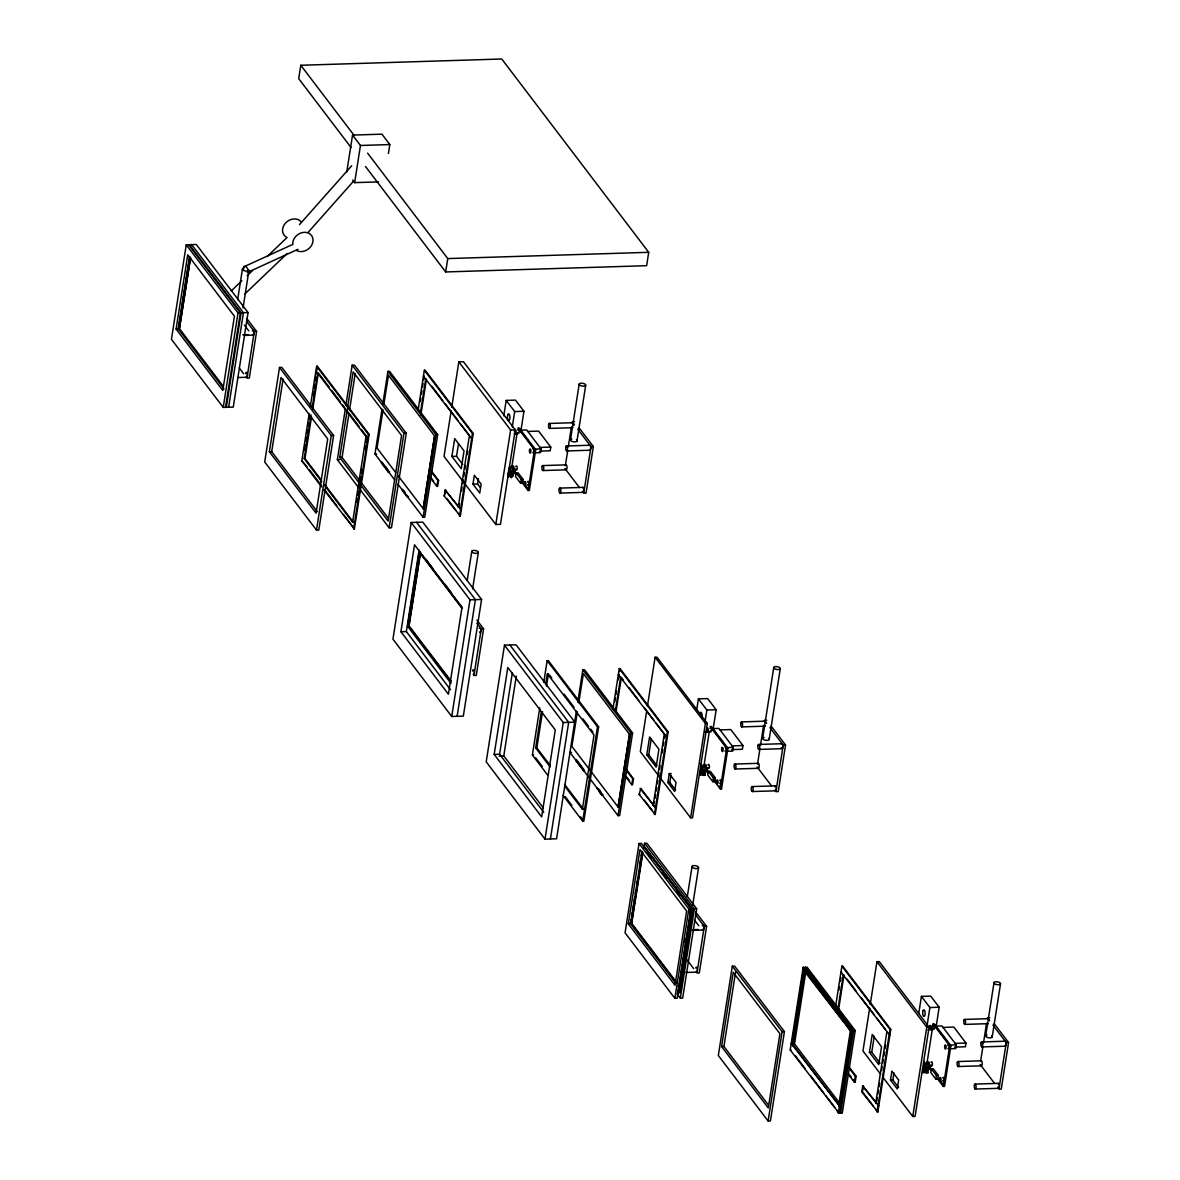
<?xml version="1.0" encoding="UTF-8"?>
<svg xmlns="http://www.w3.org/2000/svg" width="1180" height="1180" viewBox="0 0 1180 1180"><rect width="100%" height="100%" fill="white"/><g stroke="black" fill="none" stroke-linecap="round" stroke-linejoin="round"><path stroke-width="1.5" d="M186.248 244.791L171.439 339.309L223.227 407.41L233.271 407.1L248.066 312.582L196.293 244.481L186.248 244.791L238.021 312.892L223.227 407.41M176.115 329.072L187.738 254.821L234.422 316.24L222.799 390.477L176.115 329.072L178.431 328.999L224.008 388.943M178.062 329.692L189.464 257.329M178.431 328.999L189.774 256.562M223.389 386.391L179.39 328.601L190.496 257.668M179.463 328.601L190.57 257.668M237.681 299.499L242.46 268.937M225.542 407.336L240.337 312.818L188.564 244.717M226.309 407.307L241.118 312.803L189.331 244.688M243.036 308.01L248.951 270.25A3.319 1.416 8.9 0 1 243.936 270.574A3.319 1.416 8.9 0 1 243.818 268.185M228.625 407.248L243.434 312.73L191.647 244.629M246.531 321.344L254.275 331.536L246.989 378.131L249.305 378.057L256.591 331.462L246.635 318.364M365.505 166.513L445.671 271.946L646.625 265.692L648.72 252.314L501.751 59L300.797 65.269L298.702 78.632L351.021 147.471M279.512 367.467L264.704 461.985L316.491 530.086L318.806 530.012L333.616 435.509L281.828 367.393L279.512 367.467L331.285 435.582L316.491 530.086M269.379 451.748L281.002 377.497L327.701 438.916L316.078 513.167L269.379 451.748L271.695 451.675L317.273 511.633M271.695 451.675L283.038 379.237M346.728 172.221L352.555 135.081L381.922 134.166L389.828 144.565L388.441 153.415M321.639 486.912L301.815 460.82L309.219 413.575M310.355 406.303L316.609 366.316L317.391 366.287L369.163 434.402L354.369 528.905L323.851 489.803M304.293 449.904L305.148 444.447M305.709 440.804L306.284 437.175M306.859 433.547L307.42 429.904M307.995 426.275L308.555 422.632M309.131 419.003L309.706 415.36M312.833 395.374L313.393 391.731M313.969 388.102L314.544 384.459M315.104 380.83L315.68 377.202M316.24 373.558L317.391 366.287M321.801 481.75L304.204 458.592L311.048 414.888M312.199 407.601L317.612 372.998L365.992 436.644L352.599 522.239L325.105 486.086M321.476 480.275L304.986 458.577L311.535 416.688M312.685 409.401L318.379 372.983L329.382 387.438M378.515 181.897L354.649 182.635L360.461 145.479L352.555 135.081M345.902 405.197L352.171 365.21L354.487 365.136L406.259 433.237L391.465 527.755L389.149 527.829L337.362 459.713L345.342 408.826M339.766 457.486L353.159 371.892L401.554 435.538L388.146 521.132L339.766 457.486L342.082 457.412L388.264 518.168M342.082 457.412L348.926 413.708M349.501 410.065L355.195 373.647M356.507 502.193L357.068 498.55M357.643 494.907L358.219 491.264M358.779 487.62L359.354 483.977M359.93 480.334L360.49 476.691M361.065 473.047L361.641 469.404M364.768 449.374L365.343 445.73M365.918 442.087L366.479 438.444M353.587 528.935L368.396 434.417L316.609 366.316M394.666 479.876L374.989 453.99L382.025 409.091M382.866 403.707L387.925 371.376L389.577 371.317L437.677 434.594L424.741 517.224L423.104 517.268L397.955 484.198M383.058 409.829L377.01 448.031L395.757 472.59M383.839 404.386L388.471 375.269L434.594 435.951L423.207 508.698L434.594 435.951M381.745 461.631L381.391 462.899L388.456 472.192L389.577 472L388.486 472.044M388.456 472.192L388.648 470.923L382.364 462.708M388.633 472.029L385.786 466.941M389.149 527.829L403.944 433.311L352.171 365.21M406.997 496.382L408.103 496.352L406.967 496.544L402.439 490.585L402.646 489.331M403.545 490.555L402.439 490.585M418.03 410.64L424.358 370.24L425.139 370.21L473.239 433.488L460.303 516.102L444.241 496.028L445.17 490.084L459.05 507.297M420.227 401.554L420.788 397.925M421.363 394.297L421.924 390.669M422.499 387.04L423.06 383.412M423.635 379.783L424.195 376.155L423.428 376.184L472.31 439.432M406.967 496.544L407.159 495.275M420.582 411.805L425.685 379.149L426.467 379.134L420.788 415.404M445.671 271.946L447.766 258.582L367.6 153.135M411.2 522.504L392.94 639.162L451.733 716.481L463.327 716.127L481.588 599.47L422.794 522.135L411.2 522.504L469.994 599.824L451.733 716.481M400.92 631.728L414.534 544.806L462.014 607.258L448.4 694.194L400.92 631.728L406.333 631.566L450.495 689.666M423.104 517.268L436.04 434.638L387.925 371.376M406.333 631.566L419.092 550.057M450.981 683.338L407.631 626.3L419.254 552.063L420.419 552.019L408.796 626.27L451.04 681.834M408.752 621.078L409.312 617.494M413.531 590.546L414.092 586.962M414.652 583.363L415.213 579.778M431.482 471.041L438.591 480.393L437.662 486.337L436.88 486.352L437.824 480.408L431.733 472.398M451.144 410.95L444.034 456.395L495.807 524.495L500.453 524.363L515.247 429.845L463.475 361.744L458.828 361.877L451.719 407.321M445.937 490.054L444.241 496.028M451.896 456.439L454.698 438.606L464.02 450.878L461.233 468.711L451.896 456.439L456.542 456.291L462.752 464.478M456.542 456.291L458.489 443.813M458.194 507.208L469.271 436.482L470.038 436.452M458.961 507.194L459.536 503.565M461.527 490.865L462.088 487.237M462.663 483.608L463.224 479.98M463.799 476.351L464.36 472.738M464.935 469.109L465.495 465.481M467.206 454.595L467.767 450.967M459.522 516.132L472.457 433.502L424.358 370.24M472.959 484.139L474.36 475.216L481.13 484.139L479.744 493.063L472.959 484.139L477.59 483.992L480.496 487.812M477.59 483.992L478.431 478.638M467.25 580.28L471.808 551.222M472.605 588.864L478.298 552.55A3.319 1.416 8.9 0 0 473.918 550.396A3.319 1.416 8.9 0 0 472.929 552.712A3.319 1.416 8.9 0 0 478.298 552.55M503.786 415.847L506.205 400.418L515.483 400.123L523.964 411.274L520.734 431.851M457.132 716.319L475.407 599.661L416.614 522.342M495.807 524.495L510.616 429.992L458.828 361.877M512.268 426.998L514.687 411.569L506.205 400.418M476.823 623.099L481.263 628.911L473.962 675.506L476.277 675.432L483.579 628.851L476.941 620.105M507.99 474.994L509.111 467.855L510.35 467.811L508.949 476.735L507.71 476.764M511.043 476.941L508.639 473.785C511.279 460.229 511.029 490.511 512.164 470.953M513.256 466.454L511.324 466.513L510.748 470.23L513.005 473.209L514.937 473.15L515.513 469.434L513.58 469.493L513.005 473.209M511.825 466.926L517.076 433.34M512.312 470.953C509.922 475.053 513.772 480.275 513.448 472.428M516.132 472.841L515.542 476.558L520.631 483.24L522.563 483.18L523.153 479.464L518.064 472.782L516.132 472.841L521.221 479.537L520.631 483.24M528.109 490.467L534.466 449.831L517.917 428.045L519.141 428.001L535.705 449.787L529.348 490.438L528.109 490.467L521.486 481.765M504.48 645.18L563.258 722.514L574.852 722.145L516.073 644.826L504.48 645.18L486.204 761.838L544.998 839.157L556.591 838.803L576.371 711.068M541.089 448.916L534.525 449.123L520.1 430.154L526.678 429.963L541.089 448.916L540.514 452.633L533.935 452.84M494.184 754.418L507.798 667.482L555.279 729.933L541.664 816.87L494.184 754.418L499.597 754.241L543.774 812.342M499.597 754.241L512.356 672.748M527.799 431.438L538.626 431.113L550.78 447.087L550.205 450.804L539.378 451.144M543.154 807.695L503.786 755.908L516.294 676.066M565.471 464.876L567.713 450.539M568.273 446.954L571.356 427.249M570.486 439.757L579.203 384.031M576.976 441.069L585.693 385.344A3.319 1.416 8.9 0 0 581.327 383.205A3.319 1.416 8.9 0 0 580.339 385.506A3.319 1.416 8.9 0 0 585.693 385.344M547.697 775.157L532.387 755.023L539.776 707.838M543.759 682.424L547.166 660.653L548.317 660.623L598.629 726.792L583.849 821.147L582.699 821.192L563.008 795.29M550.131 766.912L535.676 747.899L541.355 711.688M545.602 684.518L547.314 673.662L593.997 735.066L582.374 809.318L583.54 809.274L564.63 784.42M550.175 765.407L536.841 747.869L542.52 711.643M546.488 686.303L548.464 673.618M577.743 429.151L591.018 446.63L583.731 493.225L586.047 493.151L593.348 446.556L578.952 427.632M544.998 839.157L563.258 722.514M550.411 838.995L568.672 722.337L509.893 645.018M577.772 702.085L582.832 669.753L584.484 669.694L632.583 732.972L619.648 815.601L617.996 815.646L569.896 752.368L571.548 752.324M577.404 711.85L571.902 746.409L618.114 807.076L629.5 734.329L583.377 673.647L578.746 702.764M576.651 760.009L576.297 761.277L577.418 761.085L576.312 761.13L583.363 770.569L584.469 770.525M583.363 770.569L583.554 769.301M582.699 821.192L597.478 726.821L547.166 660.653M598.481 788.786L597.346 788.963C597.124 785.452 599.735 794.76 601.874 794.922L602.995 794.73L601.889 794.774M612.936 709.018L619.264 668.618L620.031 668.588L668.146 731.866L655.21 814.495L639.132 794.406L640.843 788.432L656.139 808.551L640.076 788.461M614.839 701.746L615.414 698.118M615.975 694.489L616.55 690.861M618.261 679.975L618.822 676.347M619.574 671.568L620.031 668.588M601.874 794.922L602.066 793.653M615.488 710.183L620.591 677.527L621.373 677.512L615.975 711.968M618.04 807.091L629.5 734.329M617.996 815.646L630.946 733.031L582.832 669.753M626.388 769.419L633.498 778.771L632.569 784.715L631.787 784.73L632.716 778.785L625.621 769.448M646.566 711.732L640.312 751.66L690.625 817.829L692.557 817.769L707.336 723.399L657.024 657.231L655.092 657.29L647.422 706.289M646.802 754.817L649.605 736.984L658.927 749.256L656.139 767.088L646.802 754.817L648.735 754.758L657.024 765.658M648.735 754.758L651.257 738.71M639.044 843.508L625.061 932.819L674.857 998.324L677.173 998.25L691.156 908.939L641.36 843.435L639.044 843.508L688.84 909.013L674.857 998.324M628.335 923.881L639.958 849.63L686.642 911.048L675.019 985.3L628.335 923.881L631.418 923.778L642.481 853.155M631.285 919.235L630.71 922.849L675.535 981.819M631.846 915.606L632.421 911.992M632.981 908.364L633.542 904.75M634.117 901.122L634.751 897.051M635.312 893.452L635.873 889.867M636.669 884.823L637.23 881.209M640.076 863.096L640.666 859.32M641.212 855.854L641.787 852.137M630.651 923.807L641.994 851.37M676.804 982.645L631.698 923.409L642.894 852.476M643.705 848.686L644.546 843.331L646.876 843.258L696.672 908.762L682.689 998.073L680.359 998.147L677.04 993.781M654.443 801.943L653.101 805.601L664.178 734.86L664.945 734.83L664.384 738.459M655.003 798.314L655.578 794.686M656.139 791.057L656.714 787.429M657.275 783.8L657.85 780.172M658.411 776.543L658.986 772.93M659.546 769.301L660.122 765.673M662.113 752.973L662.673 749.344M663.249 745.716L663.809 742.087M654.428 814.51L667.364 731.895L619.264 668.618M669.252 773.593L676.037 782.517L674.65 791.441L667.865 782.517L669.252 773.593L671.184 773.534M675.609 790.098L669.798 782.458L670.904 775.319M696.79 709.165L698.413 698.885L707.676 698.59L716.157 709.74L713.207 728.606M705.006 722.027L706.879 710.036L698.413 698.885M690.625 817.829L705.404 723.458L655.092 657.29M703.25 775.408L700.684 772.251L701.303 769.271L703.56 772.443L703.25 775.408L703.708 772.443L701.303 769.271M702.543 766.277L701.156 775.201L699.917 775.231L701.303 766.322L702.543 766.277L700.477 763.548M705.463 764.92L703.531 764.979L702.941 768.696L705.198 771.676L707.13 771.617L707.72 767.9L705.788 767.959L705.198 771.676M704.018 765.378L709.283 731.807M705.64 770.894L704.784 775.363L703.663 773.874L704.519 769.404M705.493 770.894L704.784 775.363L703.663 773.874M687.335 896.52L692.055 866.415M708.325 771.307L707.749 775.024L712.838 781.706L714.77 781.647L715.346 777.93L710.257 771.248L708.325 771.307L713.413 777.989L712.838 781.706M684.857 942.687L685.418 939.073M689.961 910.046L689.666 911.904L690.448 911.889M692.719 904.927L698.545 867.742A3.319 1.416 8.9 0 0 694.165 865.589A3.319 1.416 8.9 0 0 693.176 867.905A3.319 1.416 8.9 0 0 698.545 867.742M679.444 992.601L692.38 909.972L644.28 846.694L693.147 909.957L680.211 992.572L677.792 992.646L690.728 910.031L693.147 909.957M680.359 998.147L694.356 908.836L644.546 843.331M720.302 788.933L726.674 748.297L710.109 726.511L711.348 726.467L727.913 748.253L721.541 788.904L720.302 788.933L713.679 780.216M695.418 914.765L704.268 926.418L696.982 973.013L699.298 972.94L706.599 926.344L695.522 911.786M724.505 744.669L712.307 728.621L718.871 728.414L733.282 747.383L732.706 751.1L726.143 751.291M720.007 729.904L730.818 729.565L742.972 745.553L742.397 749.271L731.571 749.61M757.663 763.342L759.905 749.005M760.466 745.421L763.563 725.715M762.678 738.208L773.77 667.408M732.308 966.184L718.325 1055.495L768.121 1121L770.437 1120.926L784.435 1031.615L734.624 966.11L732.308 966.184L782.104 1031.689L768.121 1121M769.168 739.536L780.26 668.721A3.319 1.416 8.9 0 0 775.88 666.582A3.319 1.416 8.9 0 0 774.906 668.898A3.319 1.416 8.9 0 0 780.26 668.721M721.6 1046.557L733.223 972.32L779.921 1033.724L768.283 1107.976L721.6 1046.557L723.915 1046.483L768.387 1104.982M723.915 1046.483L735.538 972.246M769.935 727.618L783.225 745.096L775.924 791.677L778.254 791.603L785.541 745.023L771.145 726.084M790.202 1049.964L803.152 967.335L803.919 967.32L852.019 1030.583L839.083 1113.212L790.202 1049.964L790.984 1049.935M792.001 1043.415L791.234 1043.445L840.101 1106.693L792.001 1043.415L798.521 1001.761M799.096 998.147L803.344 970.978M803.919 967.32L802.857 969.193L851.739 1032.441L846.267 1025.258M793.093 1046.291L805.468 967.261L807.105 967.217L855.22 1030.494L842.284 1113.109L840.632 1113.168L838.449 1110.292M803.152 967.335L852.137 1031.836L840.735 1104.598L794.538 1043.931L805.925 971.169M835.573 1006.54L841.9 966.125L842.668 966.11L890.767 1029.373L877.832 1112.003L861.769 1091.913L862.698 1085.969L876.578 1103.182M838.892 990.182L839.467 986.554M840.322 981.126L840.883 977.497M837.83 1009.505L843.228 975.049L843.995 975.019L838.316 1011.304M838.316 1113.242L851.252 1030.612L852.019 1030.583M840.662 1104.598L852.137 1031.836M840.632 1113.168L853.568 1030.538L805.468 967.261M849.025 1066.941L856.12 1076.278L855.19 1082.222L854.423 1082.252L855.352 1076.308L849.261 1068.298M869.675 1008.118L862.963 1050.982L880.678 1074.272M870.235 1004.549L876.947 961.671L879.262 961.612L929.073 1027.116L915.09 1116.428L912.76 1116.487L882.891 1077.193M862.772 1090.409L863.48 1085.954M869.439 1052.324L872.227 1034.491L881.548 1046.763L878.761 1064.596L869.439 1052.324L871.755 1052.265L880.044 1063.165M871.755 1052.265L874.262 1036.202M875.737 1103.108L886.8 1032.367M876.784 1101.264L877.36 1097.651M877.92 1094.022L878.495 1090.394M879.056 1086.765L879.631 1083.137M881.622 1070.437L882.183 1066.809M882.758 1063.18L883.319 1059.552M883.894 1055.923L884.454 1052.294M885.029 1048.666L885.59 1045.052M877.065 1112.032L890 1029.402L841.9 966.125M890.487 1080.025L891.888 1071.115L898.673 1080.039L897.272 1088.948L890.487 1080.025L892.817 1079.951L898.629 1087.606M892.817 1079.951L893.924 1072.827M918.733 1013.532L921.418 996.377L930.696 996.097L939.177 1007.248L935.961 1027.824M912.76 1116.487L926.757 1027.175L876.947 961.671M926.949 1026.394L929.899 1007.528L921.418 996.377M926.108 1072.915L923.704 1069.759L924.323 1066.779L926.728 1069.936L926.256 1072.915L923.852 1069.744L924.323 1066.779M925.562 1063.785L924.161 1072.694L922.922 1072.738L924.323 1063.814L925.562 1063.785L923.483 1061.056M926.536 1062.487L925.961 1066.204L928.217 1069.168L930.15 1069.11L930.74 1065.392L928.808 1065.452L926.536 1062.487L928.468 1062.428M927.038 1062.885L933.129 1024.004L934.368 1023.975L950.918 1045.76L944.561 1086.397L943.322 1086.441L937.805 1079.169L938.365 1075.437L933.277 1068.741L931.345 1068.8L930.769 1072.517L935.858 1079.213L937.79 1079.154M927.524 1066.912L926.831 1071.366L927.967 1072.856L926.684 1071.381L927.377 1066.912M928.217 1069.168L928.808 1065.452M927.805 1072.856L928.66 1068.402M935.858 1079.213L936.433 1075.496L931.345 1068.8M943.322 1086.441L949.694 1045.79L933.129 1024.004M947.511 1042.176L935.327 1026.128L941.891 1025.921L956.302 1044.875L955.726 1048.592L949.148 1048.799M943.027 1027.411L953.838 1027.072L965.992 1043.061L965.417 1046.778L954.591 1047.102M980.683 1060.835L982.925 1046.513M983.486 1042.928L986.569 1023.208M985.698 1035.716L994.017 982.586M992.188 1037.043L1000.507 983.913A3.319 1.416 8.9 0 0 996.127 981.76A3.319 1.416 8.9 0 0 995.153 984.076A3.319 1.416 8.9 0 0 1000.507 983.913M992.955 1025.125L1006.245 1042.604L998.944 1089.184L1001.26 1089.111L1008.561 1042.53L994.165 1023.591M299.484 224.613L351.699 165.761M308.231 232.254L353.159 181.602M231.206 290.973L241.856 280.781M247.181 275.692L252.505 270.589M267.137 256.576L287.094 237.475M244.599 294.218L287.183 253.464M244.172 266.651L291.652 244.909M248.877 271.784L297.98 249.305M360.461 145.479L389.828 144.565M447.766 258.582L648.72 252.314M238.021 312.892L248.066 312.582M254.275 331.536L256.591 331.462M242.829 334.796L248.228 334.633M244.26 335.415L253.199 335.135M237.652 377.541L246.605 377.276M514.687 411.569L523.964 411.274M574.527 421.806L572.197 421.865L574.409 424.785M549.32 423.458L572.58 422.735M549.556 428.428L572.816 427.706A2.493 0.915 88.2 0 1 571.976 426.585M331.285 435.582L333.616 435.509M368.396 434.417L369.163 434.402M403.944 433.311L406.259 433.237M510.616 429.992L515.247 429.845M365.992 436.644L366.774 436.63L361.272 429.387M436.04 434.638L437.677 434.594M472.457 433.502L473.239 433.488M514.288 433.768L517.386 433.665M566.444 445.981L589.705 445.258A2.493 0.915 88.2 0 1 590.738 447.928A2.493 0.915 88.2 0 1 589.705 450.185M539.953 447.426L550.78 447.087M591.018 446.63L593.348 446.556M374.989 453.99L376.641 453.946M534.466 449.831L535.705 449.787M304.204 458.592L304.986 458.577M566.68 450.952L589.956 450.229M301.815 460.82L306.992 466.601M337.362 459.713L339.693 459.64M542.712 465.584L565.987 464.861M542.962 470.555L566.223 469.832M508.639 473.785L510.896 476.956M437.824 480.408L438.591 480.393M521.221 479.537L523.153 479.464M559.836 488.107L583.112 487.384M560.087 493.093L583.348 492.355M461.233 510.158L445.17 490.084M469.994 599.824L481.588 599.47M407.631 626.3L408.796 626.27M481.263 628.911L483.579 628.851M619.102 674.532L618.335 674.562L667.216 737.81L656.272 723.428M706.879 710.036L716.157 709.74M766.72 720.257L764.404 720.331L766.617 723.251M741.512 721.909L764.773 721.187M597.478 726.821L598.629 726.792M705.404 723.458L707.336 723.399M741.748 726.895L765.024 726.172M630.946 733.031L632.583 732.972M667.364 731.895L668.146 731.866M704.947 732.279L709.578 732.131M535.676 747.899L536.841 747.869M758.637 744.447L781.912 743.725A2.493 0.915 88.2 0 1 782.871 747.324A2.493 0.915 88.2 0 1 781.308 747.574M732.161 745.893L742.972 745.553M783.225 745.096L785.541 745.023M726.718 747.589L733.282 747.383M726.674 748.297L727.913 748.253M499.155 756.056L503.786 755.908M532.387 755.023L533.552 754.979M758.888 749.418L782.148 748.695M734.919 764.05L758.18 763.327M735.155 769.021L758.43 768.298M632.716 778.785L633.498 778.771M713.413 777.989L715.346 777.93M667.865 782.517L669.798 782.458M752.044 786.573L775.304 785.851M639.132 794.406L639.914 794.376M752.279 791.544L775.555 790.821M688.84 909.013L691.156 908.939M694.356 908.836L696.672 908.762M691.451 915.916L692.218 915.901M704.268 926.418L706.599 926.344M692.822 929.678L698.236 929.515M692.468 930.356L703.206 930.017M685.86 972.482L696.598 972.158M841.738 972.055L840.957 972.069L889.838 1035.317M678.043 986.156L678.825 986.126M680.373 986.657L681.14 986.628M929.899 1007.528L939.177 1007.248M989.74 1017.765L987.424 1017.838L989.637 1020.744M964.532 1019.417L987.793 1018.694M964.768 1024.402L988.044 1023.665M782.104 1031.689L784.435 1031.615M926.757 1027.175L929.073 1027.116M853.568 1030.538L855.22 1030.494M890 1029.402L890.767 1029.373M851.031 1031.512L850.249 1031.541L838.626 1105.778L839.393 1105.763M927.952 1029.771L932.598 1029.639M981.657 1041.955L1004.918 1041.217A2.493 0.915 88.2 0 1 1005.965 1043.887A2.493 0.915 88.2 0 1 1004.932 1046.159M955.181 1043.4L965.992 1043.061M1006.245 1042.604L1008.561 1042.53M949.738 1045.082L956.302 1044.875M949.694 1045.79L950.918 1045.76M981.893 1046.926L1005.168 1046.203M957.924 1061.543L981.2 1060.82M958.175 1066.528L981.436 1065.806M926.728 1069.936L924.176 1066.779M855.352 1076.308L856.12 1076.278M936.433 1075.496L938.365 1075.437M975.063 1084.081L998.324 1083.358M975.3 1089.052L998.575 1088.329M878.761 1106.058L862.698 1085.969M300.797 65.269L354.236 135.553M352.673 180.039L354.649 182.635M564.91 468.46L579.306 487.399M757.103 766.926L771.499 785.851M980.123 1064.419L994.519 1083.358M511.324 466.513L512.828 468.504M522.725 481.72L528.242 488.977M513.757 471.587L515.955 474.493M431.851 386.229L442.78 400.61M444.978 403.486L458.091 420.729M460.274 423.605L469.021 435.11M703.531 764.979L705.035 766.971M714.918 780.187L717.13 783.092M719.328 785.998L721.541 788.904M705.95 770.053L708.162 772.959M941.242 1082.045L943.454 1084.951M928.97 1067.561L931.182 1070.466M621.3 677.409L623.483 680.285M628.94 687.483L638.778 700.419M644.25 707.617L654.089 720.552M847.196 979.238L855.942 990.743M861.415 997.941L874.528 1015.184M876.725 1018.06L885.472 1029.565M431.57 478.328L433.606 480.998M447.191 498.875L455.923 510.365M458.12 513.241L460.303 516.102M429.786 477.015L436.88 486.352M804.716 970.609L844.084 1022.382M397.867 475.481L423.207 508.698M549.585 675.078L551.798 678.013M564.025 694.091L574.041 707.248M582.935 718.945L588.496 726.261M590.708 729.181L592.935 732.116M626.477 776.706L629.515 780.703M644.28 800.129L651.921 810.173M624.692 775.393L631.787 784.73M331.58 390.329L340.371 401.908M342.584 404.799L344.781 407.69M346.979 410.581L359.074 426.496M849.099 1074.213L851.134 1076.883M853.169 1079.553L855.19 1082.222M862.536 1091.898L873.466 1106.25M875.649 1109.126L877.832 1112.003M848.332 1074.243L854.423 1082.252M403.545 490.511L405.36 492.901M425.98 559.335L432.647 568.111M444.875 584.189L451.542 592.965M462.28 608.039L420.464 553.14L409.077 625.902L450.878 680.786M419.254 552.063L461.498 607.626M576.489 760.009L578.672 762.663M579.439 763.74L583.716 769.301M599.351 790.084L601.313 792.459M647.009 852.506L651.375 858.258M662.304 872.64L666.685 878.392M676.524 891.328L679.798 895.65M578.274 762.428L581.43 766.543M598.319 788.786L600.133 791.175M244.393 325.105L248.818 330.916M694.4 919.987L698.811 925.798M795.35 1055.687L805.188 1068.638M810.66 1075.821L823.773 1093.078M825.971 1095.955L834.717 1107.46M836.9 1110.336L839.083 1113.212M564.586 785.924L582.374 809.318M239.23 367.924L243.655 373.75M535.735 757.855L542.299 766.484M565.264 796.692L571.828 805.335M580.575 816.84L582.758 819.717M687.011 959.9L693.663 968.633M324.78 484.611L353.366 522.224M309.19 469.493L321.314 485.437M324.618 489.789L336.743 505.719M343.351 514.421L354.369 528.905M629.943 922.878L675.86 983.279M991.643 1035.907A3.319 1.416 8.9 0 1 990.831 1037.795A3.319 1.416 8.9 0 1 986.244 1036.851A3.319 1.416 8.9 0 1 987.055 1034.963M987.557 1018.812A2.493 0.915 88.2 0 1 988.648 1019.815M988.265 1023.547A2.493 0.915 88.2 0 1 987.793 1023.621M997.882 1083.756A2.493 0.915 88.2 0 1 999.18 1084.464A2.493 0.915 88.2 0 1 999.003 1087.916A2.493 0.915 88.2 0 1 997.72 1087.208M980.757 1061.233A2.493 0.915 88.2 0 1 981.996 1061.764A2.493 0.915 88.2 0 1 981.996 1065.127A2.493 0.915 88.2 0 1 980.757 1065.171M931.035 1062.531A2.08 0.767 88.2 0 1 932.171 1062.487A2.08 0.767 88.2 0 1 932.171 1065.54A2.08 0.767 88.2 0 1 931.05 1065.053M942.805 1078.004A2.08 0.767 88.2 0 1 943.926 1077.945A2.08 0.767 88.2 0 1 943.926 1081.013A2.08 0.767 88.2 0 1 942.805 1080.526M948.396 1044.831A2.08 0.767 88.2 0 1 949.236 1047.589A2.08 0.767 88.2 0 1 948.027 1048.46M947.879 1045.524A2.08 0.767 88.2 0 1 948.204 1044.934M933.011 1025.981A2.08 0.767 88.2 0 1 934.132 1025.921A2.08 0.767 88.2 0 1 934.147 1028.975A2.08 0.767 88.2 0 1 933.026 1028.503M702.351 925.887A2.493 0.915 88.2 0 1 703.634 925.666A2.493 0.915 88.2 0 1 703.811 929.191A2.493 0.915 88.2 0 1 702.528 929.398M695.758 968.013A2.493 0.915 88.2 0 1 696.967 967.659A2.493 0.915 88.2 0 1 697.292 970.963A2.493 0.915 88.2 0 1 696.126 971.892M768.623 738.4A3.319 1.416 8.9 0 1 767.811 740.288A3.319 1.416 8.9 0 1 763.224 739.359A3.319 1.416 8.9 0 1 764.035 737.471M781.47 744.123A2.493 0.915 88.2 0 1 781.676 743.843M765.245 726.039A2.493 0.915 88.2 0 1 764.168 725.051M764.345 721.6A2.493 0.915 88.2 0 1 765.746 722.898M774.7 786.677A2.493 0.915 88.2 0 1 775.983 786.47A2.493 0.915 88.2 0 1 776.16 789.995A2.493 0.915 88.2 0 1 774.877 790.202M757.575 764.153A2.493 0.915 88.2 0 1 758.858 763.947A2.493 0.915 88.2 0 1 759.035 767.457A2.493 0.915 88.2 0 1 757.752 767.679M699.77 714.106A3.319 1.224 88.2 0 1 701.51 712.853A3.319 1.224 88.2 0 1 701.879 717.809M708.029 765.038A2.08 0.767 88.2 0 1 709.15 764.979A2.08 0.767 88.2 0 1 709.15 768.033A2.08 0.767 88.2 0 1 708.029 767.561M719.785 780.496A2.08 0.767 88.2 0 1 720.906 780.452A2.08 0.767 88.2 0 1 720.906 783.505A2.08 0.767 88.2 0 1 719.785 783.019M725.184 747.442A2.08 0.767 88.2 0 1 726.231 749.816A2.08 0.767 88.2 0 1 725.007 750.952M710.006 728.473A2.08 0.767 88.2 0 1 711.127 728.429A2.08 0.767 88.2 0 1 711.127 731.482A2.08 0.767 88.2 0 1 710.006 730.995M479.331 628.38A2.493 0.915 88.2 0 1 480.614 628.173A2.493 0.915 88.2 0 1 480.791 631.683A2.493 0.915 88.2 0 1 479.508 631.89M472.62 671.051A2.493 0.915 88.2 0 1 473.814 669.93A2.493 0.915 88.2 0 1 474.316 673.279A2.493 0.915 88.2 0 1 473.121 674.385M576.415 439.934A3.319 1.416 8.9 0 1 575.619 441.822A3.319 1.416 8.9 0 1 571.032 440.892A3.319 1.416 8.9 0 1 571.828 439.004M572.138 423.133A2.493 0.915 88.2 0 1 573.613 425.066M582.669 487.797A2.493 0.915 88.2 0 1 583.952 488.505A2.493 0.915 88.2 0 1 583.79 491.957A2.493 0.915 88.2 0 1 582.507 491.249M565.368 465.687A2.493 0.915 88.2 0 1 566.666 465.481A2.493 0.915 88.2 0 1 566.828 469.006A2.493 0.915 88.2 0 1 565.545 469.212M515.822 466.572A2.08 0.767 88.2 0 1 516.943 466.513A2.08 0.767 88.2 0 1 516.943 469.581A2.08 0.767 88.2 0 1 515.822 469.094M527.578 482.03A2.08 0.767 88.2 0 1 528.699 481.986A2.08 0.767 88.2 0 1 528.714 485.039A2.08 0.767 88.2 0 1 527.593 484.552M532.976 448.975A2.08 0.767 88.2 0 1 534.038 451.365A2.08 0.767 88.2 0 1 532.814 452.5M517.799 430.007A2.08 0.767 88.2 0 1 518.92 429.963A2.08 0.767 88.2 0 1 518.92 433.016A2.08 0.767 88.2 0 1 517.799 432.529M243.567 269.896A3.319 2.109 65.4 0 1 244.511 266.503A3.319 2.109 65.4 0 1 247.638 268.745A3.319 2.109 65.4 0 1 247.24 272.536M286.371 237.106A10.812 8.938 -37.2 0 1 285.649 222.946A10.812 8.938 -37.2 0 1 300.87 221.53M292.773 244.776A10.812 8.938 -37.2 0 1 304.381 232.312A10.812 8.938 -37.2 0 1 312.184 244.157A10.812 8.938 -37.2 0 1 296.534 250.484M252.358 331.005A2.493 0.915 88.2 0 1 253.641 330.784A2.493 0.915 88.2 0 1 253.803 334.309A2.493 0.915 88.2 0 1 252.52 334.515M245.632 373.662A2.493 0.915 88.2 0 1 246.827 372.556A2.493 0.915 88.2 0 1 247.328 375.904A2.493 0.915 88.2 0 1 246.133 377.01M803.565 970.122L791.942 1044.374L792.709 1044.344L804.332 970.108L803.565 970.122M981.052 1042.781A2.493 0.915 88.2 0 0 981.657 1046.881A2.493 0.915 88.2 0 0 982.63 1043.651A2.493 0.915 88.2 0 0 981.052 1042.781M963.927 1020.258A2.493 0.915 88.2 0 0 964.532 1024.343A2.493 0.915 88.2 0 0 965.491 1021.113A2.493 0.915 88.2 0 0 963.927 1020.258M974.459 1084.907A2.493 0.915 88.2 0 0 975.063 1089.007A2.493 0.915 88.2 0 0 976.022 1085.777A2.493 0.915 88.2 0 0 974.459 1084.907M957.319 1062.384A2.493 0.915 88.2 0 0 957.939 1066.484A2.493 0.915 88.2 0 0 958.898 1063.254A2.493 0.915 88.2 0 0 957.319 1062.384M922.952 1010.891A3.319 1.224 88.2 0 0 923.763 1016.363A3.319 1.224 88.2 0 0 925.046 1012.057A3.319 1.224 88.2 0 0 922.952 1010.891M927.952 1062.634A2.08 0.767 88.2 0 0 928.454 1066.042A2.08 0.767 88.2 0 0 929.265 1063.357A2.08 0.767 88.2 0 0 927.952 1062.634M939.708 1078.092A2.08 0.767 88.2 0 0 940.209 1081.514A2.08 0.767 88.2 0 0 941.021 1078.815A2.08 0.767 88.2 0 0 939.708 1078.092M944.797 1045.628A2.08 0.767 88.2 0 0 945.298 1049.035A2.08 0.767 88.2 0 0 946.109 1046.35A2.08 0.767 88.2 0 0 944.797 1045.628M929.929 1026.069A2.08 0.767 88.2 0 0 930.43 1029.491A2.08 0.767 88.2 0 0 931.241 1026.792A2.08 0.767 88.2 0 0 929.929 1026.069M758.032 745.273A2.493 0.915 88.2 0 0 758.637 749.374A2.493 0.915 88.2 0 0 759.61 746.144A2.493 0.915 88.2 0 0 758.032 745.273M740.907 722.75A2.493 0.915 88.2 0 0 741.512 726.851A2.493 0.915 88.2 0 0 742.486 723.62A2.493 0.915 88.2 0 0 740.907 722.75M751.439 787.414A2.493 0.915 88.2 0 0 752.044 791.5A2.493 0.915 88.2 0 0 753.017 788.269A2.493 0.915 88.2 0 0 751.439 787.414M734.314 764.876A2.493 0.915 88.2 0 0 734.919 768.977A2.493 0.915 88.2 0 0 735.878 765.746A2.493 0.915 88.2 0 0 734.314 764.876M704.932 765.127A2.08 0.767 88.2 0 0 705.448 768.549A2.08 0.767 88.2 0 0 706.245 765.85A2.08 0.767 88.2 0 0 704.932 765.127M716.688 780.6A2.08 0.767 88.2 0 0 717.204 784.007A2.08 0.767 88.2 0 0 718 781.322A2.08 0.767 88.2 0 0 716.688 780.6M721.777 748.12A2.08 0.767 88.2 0 0 722.278 751.542A2.08 0.767 88.2 0 0 723.089 748.843A2.08 0.767 88.2 0 0 721.777 748.12M706.909 728.562A2.08 0.767 88.2 0 0 707.425 731.984A2.08 0.767 88.2 0 0 708.221 729.284A2.08 0.767 88.2 0 0 706.909 728.562M565.84 446.822A2.493 0.915 88.2 0 0 566.444 450.908A2.493 0.915 88.2 0 0 567.403 447.677A2.493 0.915 88.2 0 0 565.84 446.822M548.7 424.284A2.493 0.915 88.2 0 0 549.32 428.384A2.493 0.915 88.2 0 0 550.278 425.154A2.493 0.915 88.2 0 0 548.7 424.284M559.231 488.948A2.493 0.915 88.2 0 0 559.851 493.034A2.493 0.915 88.2 0 0 560.81 489.818A2.493 0.915 88.2 0 0 559.231 488.948M542.107 466.41A2.493 0.915 88.2 0 0 542.726 470.51A2.493 0.915 88.2 0 0 543.685 467.28A2.493 0.915 88.2 0 0 542.107 466.41M507.725 414.932A3.319 1.224 88.2 0 0 508.55 420.39A3.319 1.224 88.2 0 0 509.834 416.083A3.319 1.224 88.2 0 0 507.725 414.932M512.74 466.661A2.08 0.767 88.2 0 0 513.241 470.083A2.08 0.767 88.2 0 0 514.052 467.383A2.08 0.767 88.2 0 0 512.74 466.661M524.495 482.133A2.08 0.767 88.2 0 0 524.997 485.541A2.08 0.767 88.2 0 0 525.808 482.856A2.08 0.767 88.2 0 0 524.495 482.133M529.569 449.654A2.08 0.767 88.2 0 0 530.086 453.076A2.08 0.767 88.2 0 0 530.882 450.376A2.08 0.767 88.2 0 0 529.569 449.654M514.716 430.11A2.08 0.767 88.2 0 0 515.218 433.517A2.08 0.767 88.2 0 0 516.029 430.833A2.08 0.767 88.2 0 0 514.716 430.11"/></g></svg>
